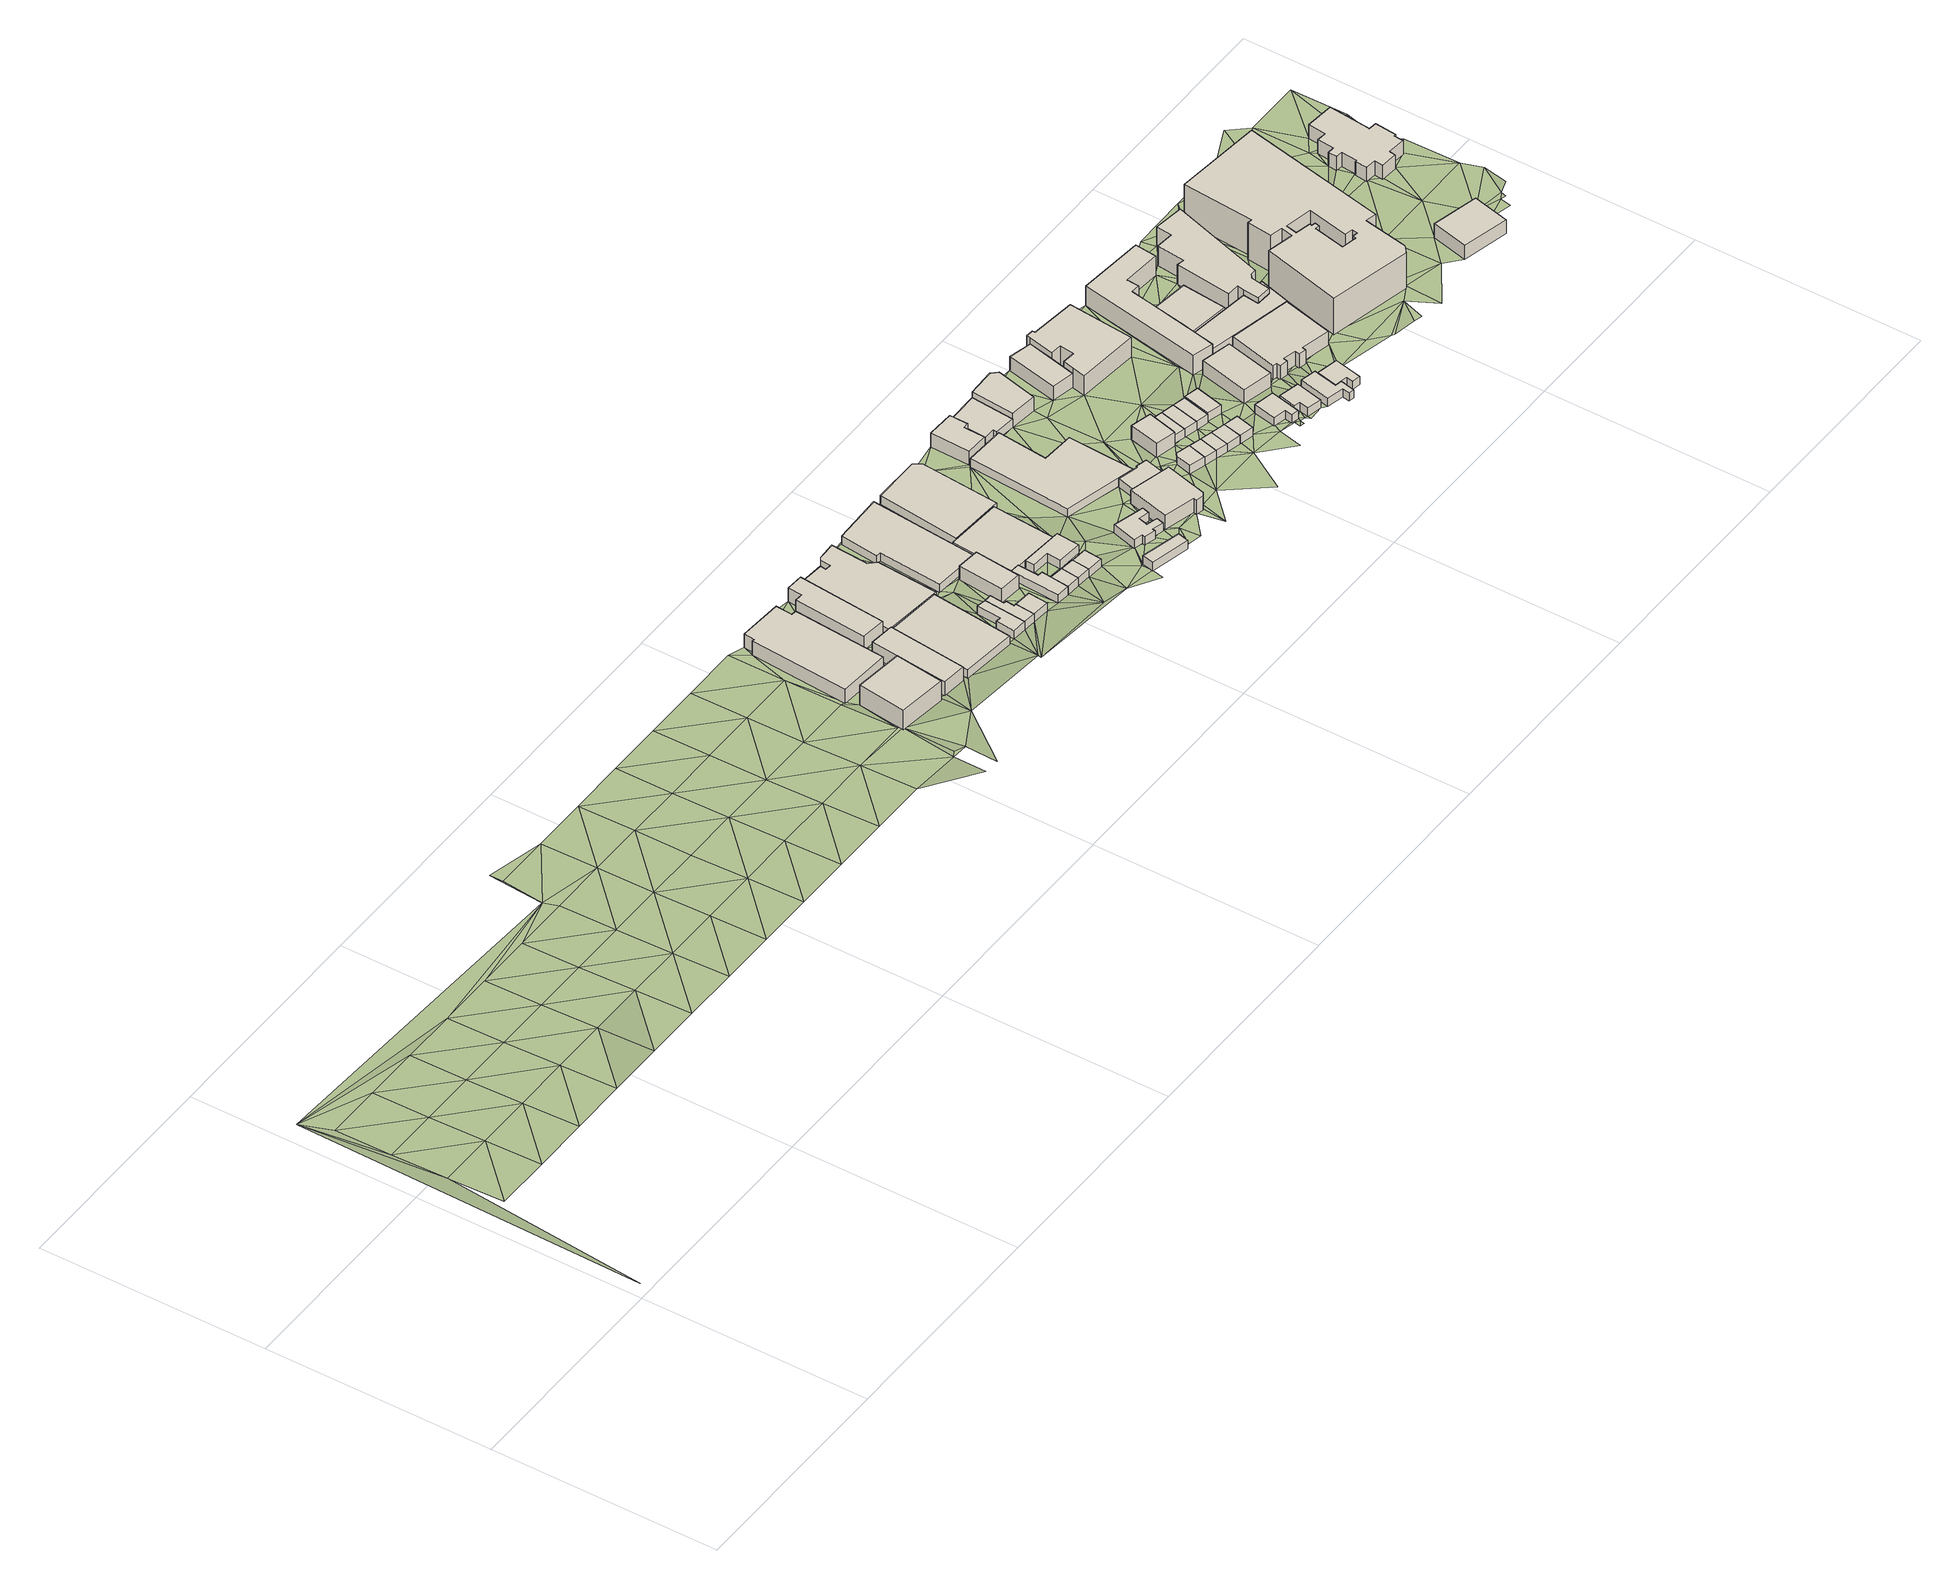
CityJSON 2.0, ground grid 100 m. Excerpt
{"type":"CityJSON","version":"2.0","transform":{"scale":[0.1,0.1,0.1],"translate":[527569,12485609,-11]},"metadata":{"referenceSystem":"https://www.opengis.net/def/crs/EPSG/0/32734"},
"CityObjects":{
"building1":{"type":"Building","attributes":{"building":"manufacture","building:levels":3,"building_height":9.7,"plus_code":"4FRW3CFV+639","ground_height":5.75,"roof_height":15.45},"geometry":[{"type":"Solid","lod":"1","boundaries":[[[[0,1,2,3]],[[1,4,5,2]],[[4,6,7,5]],[[6,0,3,7]],[[3,2,5,7]],[[6,4,1,0]]]]}]},
"building2":{"type":"Building","attributes":{"building":"industrial","building:levels":2,"building_height":6.9,"plus_code":"4FRW3CFV+84R","ground_height":5.29,"roof_height":12.19},"geometry":[{"type":"Solid","lod":"1","boundaries":[[[[8,9,10,11]],[[9,12,13,10]],[[12,14,15,13]],[[14,16,17,15]],[[16,18,19,17]],[[18,20,21,19]],[[20,22,23,21]],[[22,8,11,23]],[[11,10,13,15,17,19,21,23]],[[22,20,18,16,14,12,9,8]]]]}]},
"building3":{"type":"Building","attributes":{"building":"industrial","building:levels":2,"building_height":6.9,"plus_code":"4FRW3CFV+65P","ground_height":5.63,"roof_height":12.53},"geometry":[{"type":"Solid","lod":"1","boundaries":[[[[24,25,26,27]],[[25,28,29,26]],[[28,30,31,29]],[[30,24,27,31]],[[27,26,29,31]],[[30,28,25,24]]]]}]},
"building4":{"type":"Building","attributes":{"building":"industrial","building:levels":2,"building_height":6.9,"plus_code":"4FRW3CFV+96C","ground_height":5.24,"roof_height":12.14},"geometry":[{"type":"Solid","lod":"1","boundaries":[[[[32,33,34,35]],[[33,36,37,34]],[[36,38,39,37]],[[38,40,41,39]],[[40,42,43,41]],[[42,32,35,43]],[[35,34,37,39,41,43]],[[42,40,38,36,33,32]]]]}]},
"building5":{"type":"Building","attributes":{"building":"industrial","building:levels":1,"building_height":4.1,"plus_code":"4FRW3CFV+67F","ground_height":5.61,"roof_height":9.71},"geometry":[{"type":"Solid","lod":"1","boundaries":[[[[44,45,46,47]],[[45,48,49,46]],[[48,50,51,49]],[[50,44,47,51]],[[47,46,49,51]],[[50,48,45,44]]]]}]},
"building6":{"type":"Building","attributes":{"address":"Cornwall Street Woodstock Cape Town","building":"house","building:levels":1,"building_height":4.1,"plus_code":"4FRW3CFV+685","ground_height":6.45,"roof_height":10.55},"geometry":[{"type":"Solid","lod":"1","boundaries":[[[[52,53,54,55]],[[53,56,57,54]],[[56,58,59,57]],[[58,60,61,59]],[[60,62,63,61]],[[62,52,55,63]],[[55,54,57,59,61,63]],[[62,60,58,56,53,52]]]]}]},
"building7":{"type":"Building","attributes":{"building":"industrial","building:levels":1,"building_height":4.1,"plus_code":"4FRW3CFV+87W","ground_height":5.21,"roof_height":9.31},"geometry":[{"type":"Solid","lod":"1","boundaries":[[[[64,65,66,67]],[[65,68,69,66]],[[68,70,71,69]],[[70,72,73,71]],[[72,74,75,73]],[[74,76,77,75]],[[76,78,79,77]],[[78,80,81,79]],[[80,82,83,81]],[[82,84,85,83]],[[84,64,67,85]],[[67,66,69,71,73,75,77,79,81,83,85]],[[84,82,80,78,76,74,72,70,68,65,64]]]]}]},
"building8":{"type":"Building","attributes":{"address":"Cornwall Street Woodstock Cape Town","building":"house","building:levels":1,"building_height":4.1,"plus_code":"4FRW3CFV+59J","ground_height":6.45,"roof_height":10.55},"geometry":[{"type":"Solid","lod":"1","boundaries":[[[[52,86,87,55]],[[86,88,89,87]],[[88,90,91,89]],[[90,92,93,91]],[[92,94,95,93]],[[94,96,97,95]],[[96,53,54,97]],[[53,52,55,54]],[[55,87,89,91,93,95,97,54]],[[53,96,94,92,90,88,86,52]]]]}]},
"building9":{"type":"Building","attributes":{"address":"17 Cornwall Street Woodstock Cape Town","building":"house","building:levels":1,"building_height":4.1,"plus_code":"4FRW3CFV+599","ground_height":6.45,"roof_height":10.55},"geometry":[{"type":"Solid","lod":"1","boundaries":[[[[86,98,99,87]],[[98,100,101,99]],[[100,88,89,101]],[[88,86,87,89]],[[87,99,101,89]],[[88,100,98,86]]]]}]},
"building10":{"type":"Building","attributes":{"building":"industrial","building:levels":2,"building_height":6.9,"plus_code":"4FRW3CFV+6CV","ground_height":5.28,"roof_height":12.18},"geometry":[{"type":"Solid","lod":"1","boundaries":[[[[102,103,104,105]],[[103,106,107,104]],[[106,108,109,107]],[[108,102,105,109]],[[105,104,107,109]],[[108,106,103,102]]]]}]},
"building11":{"type":"Building","attributes":{"address":"21 Cornwall Street Woodstock Cape Town","building":"house","building:levels":1,"building_height":4.1,"plus_code":"4FRW3CFV+5CH","ground_height":6.2,"roof_height":10.3},"geometry":[{"type":"Solid","lod":"1","boundaries":[[[[110,111,112,113]],[[111,114,115,112]],[[114,116,117,115]],[[116,118,119,117]],[[118,120,121,119]],[[120,122,123,121]],[[122,110,113,123]],[[113,112,115,117,119,121,123]],[[122,120,118,116,114,111,110]]]]}]},
"building12":{"type":"Building","attributes":{"address":"23 Cornwall Street Woodstock Cape Town","building":"house","building:levels":1,"building_height":4.1,"plus_code":"4FRW3CFV+5F3","ground_height":6.2,"roof_height":10.3},"geometry":[{"type":"Solid","lod":"1","boundaries":[[[[110,124,125,113]],[[124,126,127,125]],[[126,111,112,127]],[[111,110,113,112]],[[113,125,127,112]],[[111,126,124,110]]]]}]},
"building13":{"type":"Building","attributes":{"building":"industrial","building:levels":1,"building_height":4.1,"plus_code":"4FRW3CFV+8CJ","ground_height":5.16,"roof_height":9.26},"geometry":[{"type":"Solid","lod":"1","boundaries":[[[[128,129,130,131]],[[129,132,133,130]],[[132,134,135,133]],[[134,136,137,135]],[[136,138,139,137]],[[138,128,131,139]],[[131,130,133,135,137,139]],[[138,136,134,132,129,128]]]]}]},
"building14":{"type":"Building","attributes":{"address":"25 Cornwall Street Woodstock Cape Town","building":"house","building:levels":1,"building_height":4.1,"plus_code":"4FRW3CFV+5F5","ground_height":6.2,"roof_height":10.3},"geometry":[{"type":"Solid","lod":"1","boundaries":[[[[124,140,141,125]],[[140,142,143,141]],[[142,126,127,143]],[[126,124,125,127]],[[125,141,143,127]],[[126,142,140,124]]]]}]},
"building15":{"type":"Building","attributes":{"address":"27 Cornwall Street Woodstock Cape Town","building":"house","building:levels":1,"building_height":4.1,"plus_code":"4FRW3CFV+4GW","ground_height":6.02,"roof_height":10.12},"geometry":[{"type":"Solid","lod":"1","boundaries":[[[[144,145,146,147]],[[145,148,149,146]],[[148,150,151,149]],[[150,144,147,151]],[[147,146,149,151]],[[150,148,145,144]]]]}]},
"building16":{"type":"Building","attributes":{"address":"Woodstock Cape Town","building":"house","building:levels":1,"building_height":4.1,"plus_code":"4FRW3CFV+5GP","ground_height":6.02,"roof_height":10.12},"geometry":[{"type":"Solid","lod":"1","boundaries":[[[[152,153,154,155]],[[153,156,157,154]],[[156,158,159,157]],[[158,160,161,159]],[[160,162,163,161]],[[162,152,155,163]],[[155,154,157,159,161,163]],[[162,160,158,156,153,152]]]]}]},
"building17":{"type":"Building","attributes":{"address":"Woodstock","building":"manufacture","building:levels":1,"building_height":4.1,"plus_code":"4FRW3CFV+7F9","ground_height":5.19,"roof_height":9.29},"geometry":[{"type":"Solid","lod":"1","boundaries":[[[[164,165,166,167]],[[165,168,169,166]],[[168,170,171,169]],[[170,164,167,171]],[[167,166,169,171]],[[170,168,165,164]]]]}]},
"building18":{"type":"Building","attributes":{"address":"29 Gympie Street Woodstock Cape Town","building":"house","building:levels":1,"building_height":4.1,"plus_code":"4FRW3CFV+3JF","ground_height":6.57,"roof_height":10.67},"geometry":[{"type":"Solid","lod":"1","boundaries":[[[[172,173,174,175]],[[173,176,177,174]],[[176,178,179,177]],[[178,172,175,179]],[[175,174,177,179]],[[178,176,173,172]]]]}]},
"building19":{"type":"Building","attributes":{"building":"industrial","building:levels":1,"building_height":4.1,"plus_code":"4FRW3CFV+9GF","ground_height":5.06,"roof_height":9.16},"geometry":[{"type":"Solid","lod":"1","boundaries":[[[[180,181,182,183]],[[181,184,185,182]],[[184,186,187,185]],[[186,188,189,187]],[[188,180,183,189]],[[183,182,185,187,189]],[[188,186,184,181,180]]]]}]},
"building20":{"type":"Building","attributes":{"building":"house","building:levels":1,"building_height":4.1,"plus_code":"4FRW3CFV+4JG","ground_height":5.86,"roof_height":9.96},"geometry":[{"type":"Solid","lod":"1","boundaries":[[[[190,191,192,193]],[[191,194,195,192]],[[194,196,197,195]],[[196,198,199,197]],[[198,200,201,199]],[[200,202,203,201]],[[202,204,205,203]],[[204,206,207,205]],[[206,208,209,207]],[[208,210,211,209]],[[210,212,213,211]],[[212,190,193,213]],[[193,192,195,197,199,201,203,205,207,209,211,213]],[[212,210,208,206,204,202,200,198,196,194,191,190]]]]}]},
"building21":{"type":"Building","attributes":{"address":"Woodstock","building":"yes","building:levels":2,"building_height":6.9,"plus_code":"4FRW3CFV+4PF","ground_height":5.86,"roof_height":12.76},"geometry":[{"type":"Solid","lod":"1","boundaries":[[[[214,215,216,217]],[[215,218,219,216]],[[218,220,221,219]],[[220,222,223,221]],[[222,224,225,223]],[[224,226,227,225]],[[226,214,217,227]],[[217,216,219,221,223,225,227]],[[226,224,222,220,218,215,214]]]]}]},
"building22":{"type":"Building","attributes":{"address":"21 Gympie Street Woodstock Cape Town","building":"yes","building:levels":1,"building_height":4.1,"plus_code":"4FRW3CFV+7M9","ground_height":5.02,"roof_height":9.12},"geometry":[{"type":"Solid","lod":"1","boundaries":[[[[228,229,230,231]],[[229,232,233,230]],[[232,234,235,233]],[[234,236,237,235]],[[236,238,239,237]],[[238,228,231,239]],[[231,230,233,235,237,239]],[[238,236,234,232,229,228]]]]}]},
"building23":{"type":"Building","attributes":{"address":"Woodstock","building":"yes","building:levels":1,"building_height":4.1,"plus_code":"4FRW3CFV+5PH","ground_height":5.86,"roof_height":9.96},"geometry":[{"type":"Solid","lod":"1","boundaries":[[[[240,241,242,243]],[[241,244,245,242]],[[244,246,247,245]],[[246,248,249,247]],[[248,250,251,249]],[[250,252,253,251]],[[252,254,255,253]],[[254,240,243,255]],[[243,242,245,247,249,251,253,255]],[[254,252,250,248,246,244,241,240]]]]}]},
"building24":{"type":"Building","attributes":{"address":"22 Albert Road Woodstock Cape Town","building":"yes","building:levels":2,"building_height":6.9,"plus_code":"4FRW3CFV+CM2","ground_height":5.02,"roof_height":11.92},"geometry":[{"type":"Solid","lod":"1","boundaries":[[[[256,257,258,259]],[[257,260,261,258]],[[260,262,263,261]],[[262,264,265,263]],[[264,266,267,265]],[[266,256,259,267]],[[259,258,261,263,265,267]],[[266,264,262,260,257,256]]]]}]},
"building25":{"type":"Building","attributes":{"address":"24 Albert Road Woodstock Cape Town","building":"yes","building:levels":1,"building_height":4.1,"plus_code":"4FRW3CFV+CPF","ground_height":5.02,"roof_height":9.12},"geometry":[{"type":"Solid","lod":"1","boundaries":[[[[268,269,270,271]],[[269,272,273,270]],[[272,274,275,273]],[[274,276,277,275]],[[276,278,279,277]],[[278,268,271,279]],[[271,270,273,275,277,279]],[[278,276,274,272,269,268]]]]}]},
"building26":{"type":"Building","attributes":{"address":"22 Page Street Woodstock Cape Town","building":"house","building:levels":1,"building_height":4.1,"plus_code":"4FRW3CFV+4RV","ground_height":5.89,"roof_height":9.99},"geometry":[{"type":"Solid","lod":"1","boundaries":[[[[280,281,282,283]],[[281,284,285,282]],[[284,286,287,285]],[[286,288,289,287]],[[288,280,283,289]],[[283,282,285,287,289]],[[288,286,284,281,280]]]]}]},
"building27":{"type":"Building","attributes":{"address":"2 William Street Woodstock Cape Town","building":"house","building:levels":1,"building_height":4.1,"plus_code":"4FRW3CFV+4VJ","ground_height":5.83,"roof_height":9.93},"geometry":[{"type":"Solid","lod":"1","boundaries":[[[[290,291,292,293]],[[291,294,295,292]],[[294,296,297,295]],[[296,290,293,297]],[[293,292,295,297]],[[296,294,291,290]]]]}]},
"building28":{"type":"Building","attributes":{"address":"1 William Street Woodstock Cape Town","building":"house","building:levels":2,"building_height":6.9,"plus_code":"4FRW3CFV+6R5","ground_height":5.11,"roof_height":12.01},"geometry":[{"type":"Solid","lod":"1","boundaries":[[[[298,299,300,301]],[[299,302,303,300]],[[302,304,305,303]],[[304,306,307,305]],[[306,298,301,307]],[[301,300,303,305,307]],[[306,304,302,299,298]]]]}]},
"building29":{"type":"Building","attributes":{"address":"4 William Street Woodstock Cape Town","building":"house","building:levels":1,"building_height":4.1,"plus_code":"4FRW3CFV+4VM","ground_height":5.83,"roof_height":9.93},"geometry":[{"type":"Solid","lod":"1","boundaries":[[[[308,309,310,311]],[[309,291,292,310]],[[291,290,293,292]],[[290,308,311,293]],[[311,310,292,293]],[[290,291,309,308]]]]}]},
"building30":{"type":"Building","attributes":{"address":"26 Albert Road Woodstock Cape Town","building":"yes","building:levels":2,"building_height":6.9,"plus_code":"4FRW3CFV+CQ8","ground_height":5.02,"roof_height":11.92},"geometry":[{"type":"Solid","lod":"1","boundaries":[[[[268,278,312,313]],[[278,314,315,312]],[[314,316,317,315]],[[316,318,319,317]],[[318,268,313,319]],[[313,312,315,317,319]],[[318,316,314,278,268]]]]}]},
"building31":{"type":"Building","attributes":{"address":"3 William Street Woodstock Cape Town","building":"house","building:levels":1,"building_height":4.1,"plus_code":"4FRW3CFV+6V3","ground_height":5.11,"roof_height":9.21},"geometry":[{"type":"Solid","lod":"1","boundaries":[[[[299,298,320,321]],[[298,322,323,320]],[[322,324,325,323]],[[324,299,321,325]],[[321,320,323,325]],[[324,322,298,299]]]]}]},
"building32":{"type":"Building","attributes":{"address":"6 William Street Woodstock Cape Town","building":"house","building:levels":1,"building_height":4.1,"plus_code":"4FRW3CFV+4VH","ground_height":5.83,"roof_height":9.93},"geometry":[{"type":"Solid","lod":"1","boundaries":[[[[326,327,328,329]],[[327,309,310,328]],[[309,308,311,310]],[[308,326,329,311]],[[329,328,310,311]],[[308,309,327,326]]]]}]},
"building33":{"type":"Building","attributes":{"address":"5 William Street Woodstock Cape Town","building":"house","building:levels":1,"building_height":4.1,"plus_code":"4FRW3CFV+5VX","ground_height":5.11,"roof_height":9.21},"geometry":[{"type":"Solid","lod":"1","boundaries":[[[[324,322,323,325]],[[322,330,331,323]],[[330,332,333,331]],[[332,324,325,333]],[[325,323,331,333]],[[332,330,322,324]]]]}]},
"building34":{"type":"Building","attributes":{"address":"8 William Street Woodstock Cape Town","building":"house","building:levels":1,"building_height":4.1,"plus_code":"4FRW3CFV+4WG","ground_height":5.83,"roof_height":9.93},"geometry":[{"type":"Solid","lod":"1","boundaries":[[[[327,326,329,328]],[[326,334,335,329]],[[334,336,337,335]],[[336,327,328,337]],[[328,329,335,337]],[[336,334,326,327]]]]}]},
"building35":{"type":"Building","attributes":{"address":"7 William Street Woodstock Cape Town","building":"house","building:levels":1,"building_height":4.1,"plus_code":"4FRW3CFV+5WV","ground_height":5.11,"roof_height":9.21},"geometry":[{"type":"Solid","lod":"1","boundaries":[[[[332,330,331,333]],[[330,338,339,331]],[[338,340,341,339]],[[340,332,333,341]],[[333,331,339,341]],[[340,338,330,332]]]]}]},
"building36":{"type":"Building","attributes":{"address":"Woodstock Gas 32 Albert Road Woodstock Cape Town","building":"retail","building:levels":2,"building_height":6.9,"plus_code":"4FRW3CFV+CV8","ground_height":5.02,"roof_height":11.92},"geometry":[{"type":"Solid","lod":"1","boundaries":[[[[342,343,344,345]],[[343,346,347,344]],[[346,348,349,347]],[[348,350,351,349]],[[350,352,353,351]],[[352,342,345,353]],[[345,344,347,349,351,353]],[[352,350,348,346,343,342]]]]}]},
"building37":{"type":"Building","attributes":{"address":"9 Hercules Street Woodstock Cape Town","building":"house","building:levels":1,"building_height":4.1,"plus_code":"4FRW3CFV+5WQ","ground_height":5.83,"roof_height":9.93},"geometry":[{"type":"Solid","lod":"1","boundaries":[[[[354,355,356,357]],[[355,358,359,356]],[[358,360,361,359]],[[360,354,357,361]],[[357,356,359,361]],[[360,358,355,354]]]]}]},
"building38":{"type":"Building","attributes":{"address":"10 William Street Woodstock Cape Town","building":"house","building:levels":1,"building_height":4.1,"plus_code":"4FRW3CFV+4X5","ground_height":5.92,"roof_height":10.02},"geometry":[{"type":"Solid","lod":"1","boundaries":[[[[362,363,364,365]],[[363,366,367,364]],[[366,368,369,367]],[[368,370,371,369]],[[370,372,373,371]],[[372,362,365,373]],[[365,364,367,369,371,373]],[[372,370,368,366,363,362]]]]}]},
"building39":{"type":"Building","attributes":{"address":"12 William Street Woodstock Cape Town","building":"house","building:levels":1,"building_height":4.1,"plus_code":"4FRW3CFW+32P","ground_height":6.37,"roof_height":10.47},"geometry":[{"type":"Solid","lod":"1","boundaries":[[[[374,375,376,377]],[[375,378,379,376]],[[378,380,381,379]],[[380,382,383,381]],[[382,384,385,383]],[[384,374,377,385]],[[377,376,379,381,383,385]],[[384,382,380,378,375,374]]]]}]},
"building40":{"type":"Building","attributes":{"building":"industrial","building:levels":3,"building_height":9.7,"plus_code":"4FRW3CFV+9XJ","ground_height":5.07,"roof_height":14.77},"geometry":[{"type":"Solid","lod":"1","boundaries":[[[[348,346,386,387]],[[346,388,389,386]],[[388,390,391,389]],[[390,343,392,391]],[[343,342,393,392]],[[342,394,395,393]],[[394,396,397,395]],[[396,398,399,397]],[[398,400,401,399]],[[400,402,403,401]],[[402,404,405,403]],[[404,348,387,405]],[[387,386,389,391,392,393,395,397,399,401,403,405]],[[404,402,400,398,396,394,342,343,390,388,346,348]]]]}]},
"building41":{"type":"Building","attributes":{"address":"15 Hercules Street Woodstock Cape Town","building":"yes","building:levels":2,"building_height":6.9,"plus_code":"4FRW3CFW+52P","ground_height":5.34,"roof_height":12.24},"geometry":[{"type":"Solid","lod":"1","boundaries":[[[[406,407,408,409]],[[407,410,411,408]],[[410,412,413,411]],[[412,406,409,413]],[[409,408,411,413]],[[412,410,407,406]]]]}]},
"building42":{"type":"Building","attributes":{"address":"14 William Street Woodstock Cape Town","building":"house","building:levels":1,"building_height":4.1,"plus_code":"4FRW3CFW+33G","ground_height":6.37,"roof_height":10.47},"geometry":[{"type":"Solid","lod":"1","boundaries":[[[[414,415,416,417]],[[415,418,419,416]],[[418,420,421,419]],[[420,422,423,421]],[[422,424,425,423]],[[424,426,427,425]],[[426,428,429,427]],[[428,430,431,429]],[[430,414,417,431]],[[417,416,419,421,423,425,427,429,431]],[[430,428,426,424,422,420,418,415,414]]]]}]},
"building43":{"type":"Building","attributes":{"address":"16 William Street Woodstock Cape Town","building":"house","building:levels":1,"building_height":4.1,"plus_code":"4FRW3CFW+347","ground_height":6.5,"roof_height":10.6},"geometry":[{"type":"Solid","lod":"1","boundaries":[[[[432,433,434,435]],[[433,436,437,434]],[[436,438,439,437]],[[438,440,441,439]],[[440,442,443,441]],[[442,444,445,443]],[[444,432,435,445]],[[435,434,437,439,441,443,445]],[[444,442,440,438,436,433,432]]]]}]},
"building44":{"type":"Building","attributes":{"address":"Sulaimania Masjied 19 William Street Woodstock Cape Town","building":"mosque","building:levels":2,"amenity":"place_of_worship","building_height":6.9,"plus_code":"4FRW3CFW+548","ground_height":5.35,"roof_height":12.25},"geometry":[{"type":"Solid","lod":"1","boundaries":[[[[446,447,448,449]],[[447,450,451,448]],[[450,452,453,451]],[[452,454,455,453]],[[454,456,457,455]],[[456,458,459,457]],[[458,460,461,459]],[[460,462,463,461]],[[462,464,465,463]],[[464,466,467,465]],[[466,468,469,467]],[[468,446,449,469]],[[449,448,451,453,455,457,459,461,463,465,467,469]],[[468,466,464,462,460,458,456,454,452,450,447,446]]]]}]},
"building45":{"type":"Building","attributes":{"building":"commercial","building:levels":3,"building_height":9.7,"plus_code":"4FRW3CFW+825","ground_height":5.07,"roof_height":14.77},"geometry":[{"type":"Solid","lod":"1","boundaries":[[[[470,471,472,473]],[[471,474,475,472]],[[474,476,477,475]],[[476,478,479,477]],[[478,480,481,479]],[[480,482,483,481]],[[482,484,485,483]],[[484,486,487,485]],[[486,488,489,487]],[[488,490,491,489]],[[490,470,473,491]],[[473,472,475,477,479,481,483,485,487,489,491]],[[490,488,486,484,482,480,478,476,474,471,470]]]]}]},
"building46":{"type":"Building","attributes":{"building":"yes","building:levels":1,"amenity":"parking","building_height":4.1,"plus_code":"4FRW3CFW+843","ground_height":5.23,"roof_height":9.33},"geometry":[{"type":"Solid","lod":"1","boundaries":[[[[492,493,494,495]],[[493,496,497,494]],[[496,498,499,497]],[[498,492,495,499]],[[495,494,497,499]],[[498,496,493,492]]]]}]},
"building47":{"type":"Building","attributes":{"building":"yes","building:levels":2,"building_height":6.9,"plus_code":"4FRW3CFW+64M","ground_height":5.34,"roof_height":12.24},"geometry":[{"type":"Solid","lod":"1","boundaries":[[[[500,501,502,503]],[[501,504,505,502]],[[504,506,507,505]],[[506,508,509,507]],[[508,510,511,509]],[[510,512,513,511]],[[512,514,515,513]],[[514,500,503,515]],[[503,502,505,507,509,511,513,515]],[[514,512,510,508,506,504,501,500]]]]}]},
"building48":{"type":"Building","attributes":{"address":"50 Albert Road Cape Town","building":"commercial","building:levels":3,"building_height":9.7,"plus_code":"4FRW3CFW+862","ground_height":5.12,"roof_height":14.82},"geometry":[{"type":"Solid","lod":"1","boundaries":[[[[516,517,518,519]],[[517,520,521,518]],[[520,522,523,521]],[[522,524,525,523]],[[524,526,527,525]],[[526,528,529,527]],[[528,530,531,529]],[[530,532,533,531]],[[532,534,535,533]],[[534,536,537,535]],[[536,538,539,537]],[[538,540,541,539]],[[540,542,543,541]],[[542,544,545,543]],[[544,516,519,545]],[[519,518,521,523,525,527,529,531,533,535,537,539,541,543,545]],[[544,542,540,538,536,534,532,530,528,526,524,522,520,517,516]]]]}]},
"building49":{"type":"Building","attributes":{"address":"The Woodstock Exchange 66-68 Albert Road Woodstock 7915 Cape Town","building":"commercial","building:levels":6,"operator":"Signatura","building_height":18.1,"plus_code":"4FRW3CFW+69W","ground_height":5.34,"roof_height":23.44},"geometry":[{"type":"Solid","lod":"1","boundaries":[[[[546,547,548,549]],[[547,550,551,548]],[[550,552,553,551]],[[552,554,555,553]],[[554,556,557,555]],[[556,558,559,557]],[[558,560,561,559]],[[560,562,563,561]],[[562,564,565,563]],[[564,566,567,565]],[[566,568,569,567]],[[568,570,571,569]],[[570,546,549,571]],[[572,573,574,575]],[[573,576,577,574]],[[576,578,579,577]],[[578,580,581,579]],[[580,582,583,581]],[[582,584,585,583]],[[584,586,587,585]],[[586,588,589,587]],[[588,590,591,589]],[[590,592,593,591]],[[592,594,595,593]],[[594,596,597,595]],[[596,598,599,597]],[[598,572,575,599]],[[549,548,551,553,555,557,559,561,563,565,567,569,571],[575,574,577,579,581,583,585,587,589,591,593,595,597,599]],[[570,568,566,564,562,560,558,556,554,552,550,547,546],[598,596,594,592,590,588,586,584,582,580,578,576,573,572]]]]}]},
"building50":{"type":"Building","attributes":{"address":"35 William Street Woodstock Cape Town","building":"yes","building:levels":2,"building_height":6.9,"plus_code":"4FRW3CFW+3G7","ground_height":7.12,"roof_height":14.02},"geometry":[{"type":"Solid","lod":"1","boundaries":[[[[600,601,602,603]],[[601,604,605,602]],[[604,606,607,605]],[[606,600,603,607]],[[603,602,605,607]],[[606,604,601,600]]]]}]},
"building51":{"type":"Building","attributes":{"address":"St Mary the Virgin 70 Albert Road Woodstock 7915 Cape Town","building":"church","building:levels":2,"amenity":"place_of_worship","building_height":6.9,"plus_code":"4FRW3CFW+7HW","ground_height":5.74,"roof_height":12.64},"geometry":[{"type":"Solid","lod":"1","boundaries":[[[[608,609,610,611]],[[609,612,613,610]],[[612,614,615,613]],[[614,616,617,615]],[[616,618,619,617]],[[618,620,621,619]],[[620,622,623,621]],[[622,624,625,623]],[[624,626,627,625]],[[626,628,629,627]],[[628,630,631,629]],[[630,632,633,631]],[[632,634,635,633]],[[634,636,637,635]],[[636,638,639,637]],[[638,640,641,639]],[[640,642,643,641]],[[642,644,645,643]],[[644,646,647,645]],[[646,608,611,647]],[[611,610,613,615,617,619,621,623,625,627,629,631,633,635,637,639,641,643,645,647]],[[646,644,642,640,638,636,634,632,630,628,626,624,622,620,618,616,614,612,609,608]]]]}]},
"terrain1":{"type":"TINRelief","geometry":[{"type":"CompositeSurface","lod":"1","boundaries":[[[648,649,650]],[[650,651,652]],[[653,648,650]],[[653,650,652]],[[654,652,651]],[[655,648,653]],[[653,656,655]],[[656,653,652]],[[648,655,657]],[[657,655,656]],[[658,652,654]],[[652,658,656]],[[659,658,654]],[[657,660,648]],[[661,657,656]],[[656,658,661]],[[661,660,657]],[[658,659,662]],[[663,648,660]],[[662,661,658]],[[664,662,659]],[[665,660,661]],[[661,662,665]],[[660,665,663]],[[662,664,666]],[[662,666,665]],[[667,666,664]],[[663,668,648]],[[665,669,663]],[[669,665,666]],[[670,663,669]],[[666,667,671]],[[669,666,671]],[[672,671,667]],[[669,673,670]],[[673,669,671]],[[663,670,668]],[[674,670,673]],[[671,672,675]],[[673,671,675]],[[676,675,672]],[[668,670,674]],[[673,677,674]],[[677,673,675]],[[678,674,677]],[[679,675,676]],[[668,674,678]],[[676,680,679]],[[681,677,675]],[[675,679,681]],[[682,683,668]],[[678,677,684]],[[684,668,678]],[[677,681,684]],[[682,668,685]],[[679,680,686]],[[685,683,682]],[[685,668,684]],[[679,686,681]],[[686,680,687]],[[688,684,681]],[[686,689,681]],[[681,689,688]],[[690,685,684]],[[691,686,687]],[[684,688,690]],[[691,687,692]],[[693,689,686]],[[689,693,688]],[[686,691,693]],[[690,688,694]],[[688,693,694]],[[691,692,695]],[[691,695,693]],[[695,692,696]],[[694,697,690]],[[694,693,698]],[[698,693,695]],[[699,697,694]],[[699,694,698]],[[700,695,696]],[[695,700,698]],[[696,701,700]],[[702,697,699]],[[703,699,698]],[[700,704,698]],[[699,703,702]],[[703,698,704]],[[701,705,700]],[[706,705,701]],[[707,704,700]],[[703,708,702]],[[700,705,709]],[[700,709,707]],[[705,710,711]],[[709,705,711]],[[703,704,712]],[[709,711,710]],[[707,713,704]],[[712,708,703]],[[710,714,715]],[[712,704,713]],[[707,709,4]],[[710,715,709]],[[707,4,713]],[[713,4,716]],[[712,713,716]],[[712,717,708]],[[715,718,709]],[[20,712,716]],[[716,4,719]],[[718,715,720]],[[717,712,20]],[[721,718,720]],[[722,719,4]],[[720,715,723]],[[721,722,718]],[[16,717,20]],[[18,16,20]],[[724,721,720]],[[715,725,723]],[[721,724,722]],[[724,719,722]],[[719,724,726]],[[727,725,715]],[[9,719,726]],[[728,726,724]],[[726,728,9]],[[725,25,723]],[[729,16,14]],[[724,25,728]],[[25,725,48]],[[12,9,14]],[[728,25,730]],[[9,728,731]],[[9,731,14]],[[48,732,25]],[[732,730,25]],[[725,727,733]],[[729,14,734]],[[14,731,734]],[[730,732,82]],[[734,731,735]],[[732,48,45]],[[62,733,727]],[[736,86,727]],[[730,82,33]],[[52,62,727]],[[733,62,60]],[[737,734,33]],[[52,727,86]],[[60,45,733]],[[45,738,732]],[[737,33,82]],[[56,60,58]],[[736,98,86]],[[60,56,45]],[[737,82,80]],[[736,739,98]],[[45,56,740]],[[740,56,53]],[[80,74,737]],[[92,90,88]],[[45,740,738]],[[78,76,80]],[[92,96,94]],[[74,72,737]],[[740,53,96]],[[74,80,76]],[[741,96,92]],[[738,740,742]],[[92,88,100]],[[742,743,738]],[[100,741,92]],[[739,736,744]],[[96,745,740]],[[741,745,96]],[[745,742,740]],[[100,98,122]],[[741,100,746]],[[747,743,742]],[[748,749,743]],[[739,122,98]],[[746,100,122]],[[70,749,748]],[[747,748,743]],[[742,745,750]],[[739,110,122]],[[122,120,746]],[[70,748,751]],[[746,120,752]],[[70,751,753]],[[110,739,124]],[[746,752,106]],[[118,752,120]],[[745,106,750]],[[754,114,111]],[[755,116,114]],[[752,750,106]],[[140,124,739]],[[116,755,118]],[[111,126,754]],[[114,754,755]],[[739,744,140]],[[750,752,168]],[[118,755,756]],[[757,754,126]],[[754,758,755]],[[751,129,753]],[[118,759,752]],[[758,754,757]],[[126,142,757]],[[140,744,760]],[[756,759,118]],[[168,129,750]],[[744,761,762]],[[763,760,744]],[[757,142,158]],[[129,168,764]],[[762,763,744]],[[148,158,142]],[[168,165,764]],[[160,759,756]],[[763,762,765]],[[764,766,129]],[[767,148,760]],[[767,760,763]],[[148,768,158]],[[767,763,765]],[[160,158,768]],[[129,766,769]],[[767,768,148]],[[165,770,764]],[[759,160,771]],[[772,767,765]],[[176,772,765]],[[771,165,759]],[[160,768,773]],[[768,767,774]],[[772,775,767]],[[773,771,160]],[[773,768,774]],[[165,771,770]],[[776,772,176]],[[176,777,776]],[[776,777,778]],[[779,176,780]],[[176,779,777]],[[779,780,781]],[[770,782,181]],[[771,238,770]],[[783,208,784]],[[774,785,773]],[[777,786,787]],[[784,787,783]],[[777,779,786]],[[773,238,771]],[[786,783,787]],[[238,782,770]],[[212,785,774]],[[786,212,783]],[[779,781,788]],[[786,779,789]],[[226,212,786]],[[184,181,790]],[[782,238,181]],[[240,773,785]],[[226,785,212]],[[789,779,788]],[[256,790,181]],[[238,257,181]],[[241,785,226]],[[791,792,788]],[[181,257,256]],[[240,793,773]],[[240,785,241]],[[791,794,792]],[[246,241,226]],[[257,238,260]],[[246,244,241]],[[794,791,795]],[[226,796,246]],[[238,236,260]],[[797,793,240]],[[246,796,798]],[[794,795,288]],[[796,794,288]],[[260,272,262]],[[797,799,793]],[[272,260,236]],[[264,262,272]],[[800,798,796]],[[269,264,272]],[[272,236,276]],[[272,276,274]],[[800,801,798]],[[802,266,264]],[[278,236,234]],[[264,269,802]],[[799,803,793]],[[269,266,802]],[[288,286,796]],[[800,796,286]],[[278,234,804]],[[805,288,795]],[[803,799,801]],[[278,276,236]],[[803,804,793]],[[801,800,806]],[[800,286,284]],[[805,795,807]],[[284,806,800]],[[808,809,795]],[[806,810,801]],[[810,803,801]],[[795,809,807]],[[278,804,811]],[[806,284,812]],[[811,804,803]],[[812,284,281]],[[314,278,811]],[[281,291,812]],[[813,807,809]],[[814,812,815]],[[815,812,291]],[[803,810,816]],[[811,803,394]],[[809,817,813]],[[811,352,314]],[[818,815,291]],[[818,291,309]],[[810,299,816]],[[819,817,809]],[[815,818,820]],[[316,314,352]],[[309,327,818]],[[394,803,816]],[[352,811,394]],[[809,821,822]],[[819,809,822]],[[299,324,816]],[[355,820,818]],[[818,327,355]],[[352,823,316]],[[823,318,316]],[[324,332,816]],[[342,352,394]],[[327,358,355]],[[358,327,336]],[[822,824,819]],[[819,362,336]],[[354,816,332]],[[819,824,362]],[[825,824,822]],[[826,825,822]],[[358,336,827]],[[824,825,828]],[[829,826,830]],[[336,362,827]],[[830,831,829]],[[825,826,832]],[[833,343,390]],[[826,829,832]],[[816,834,394]],[[358,827,835]],[[832,829,836]],[[837,816,354]],[[388,833,390]],[[836,838,384]],[[382,832,836]],[[839,823,840]],[[832,382,380]],[[382,836,384]],[[832,380,378]],[[827,362,841]],[[354,835,842]],[[374,384,838]],[[832,378,841]],[[835,827,410]],[[816,837,834]],[[354,842,837]],[[827,841,843]],[[375,841,378]],[[835,410,842]],[[374,420,844]],[[843,841,375]],[[375,374,844]],[[845,846,398]],[[410,501,842]],[[843,375,847]],[[847,375,844]],[[848,843,847]],[[837,849,834]],[[844,850,847]],[[848,847,851]],[[848,852,843]],[[852,501,410]],[[844,853,850]],[[854,845,398]],[[849,398,834]],[[837,842,488]],[[855,850,853]],[[444,853,432]],[[852,848,450]],[[850,856,857]],[[849,837,488]],[[852,450,501]],[[850,855,856]],[[855,853,858]],[[858,853,444]],[[442,859,444]],[[849,488,398]],[[500,860,861]],[[488,854,398]],[[444,862,858]],[[862,444,859]],[[863,858,862]],[[501,450,864]],[[861,860,865]],[[500,866,860]],[[867,868,492]],[[869,862,859]],[[867,492,870]],[[869,859,871]],[[498,870,492]],[[450,872,864]],[[865,860,866]],[[873,862,869]],[[873,872,862]],[[874,865,866]],[[875,876,867]],[[865,874,498]],[[870,875,867]],[[874,866,877]],[[878,488,879]],[[872,873,864]],[[880,870,498]],[[880,498,874]],[[875,870,880]],[[873,869,881]],[[864,873,882]],[[881,869,871]],[[883,881,871]],[[884,885,886]],[[875,880,887]],[[882,886,864]],[[888,889,884]],[[888,884,886]],[[889,888,890]],[[886,890,888]],[[881,883,891]],[[875,887,536]],[[875,536,879]],[[886,882,890]],[[881,892,873]],[[891,893,881]],[[894,890,882]],[[536,532,879]],[[532,536,895]],[[879,532,896]],[[897,890,894]],[[898,894,882]],[[881,899,892]],[[894,898,900]],[[890,897,901]],[[902,903,904]],[[903,905,904]],[[896,532,901]],[[906,904,905]],[[903,902,907]],[[908,909,910]],[[903,907,905]],[[911,901,897]],[[892,899,912]],[[906,905,913]],[[914,905,907]],[[914,907,915]],[[909,916,917]],[[910,909,918]],[[919,892,912]],[[913,905,918]],[[547,901,911]],[[917,913,918]],[[909,917,918]],[[901,920,896]],[[921,919,922]],[[901,547,920]],[[919,912,923]],[[922,919,923]],[[912,601,600]],[[923,912,600]],[[922,923,924]],[[920,547,925]],[[925,922,924]],[[923,600,926]],[[923,927,924]],[[925,928,920]],[[926,600,929]],[[927,923,926]],[[930,931,929]],[[924,632,925]],[[924,927,932]],[[932,933,924]],[[933,632,924]],[[929,931,934]],[[934,931,935]],[[927,926,936]],[[928,925,937]],[[934,938,929]],[[929,939,926]],[[940,936,926]],[[936,941,927]],[[632,942,925]],[[933,932,943]],[[943,932,944]],[[934,945,938]],[[938,946,929]],[[630,628,632]],[[925,942,947]],[[628,942,632]],[[939,940,926]],[[925,947,937]],[[929,946,939]],[[942,628,626]],[[942,626,624]],[[940,948,949]],[[946,938,950]],[[947,942,624]],[[940,939,948]],[[948,951,952]],[[953,948,939]],[[948,953,951]],[[953,954,951]],[[624,955,947]],[[956,954,957]],[[956,957,958]],[[624,958,955]],[[958,957,955]]]}]}
},
"vertices":[
[3346,902,10],[3372,1114,10],[3372,1114,107],[3346,902,107],[3160,1139,10],[3160,1139,107],[3134,928,10],[3134,928,107],
[3367,1173,6],[3398,1581,6],[3398,1581,75],[3367,1173,75],[3376,1583,6],[3376,1583,75],[3381,1656,6],[3381,1656,75],[3189,1670,6],[3189,1670,75],[3185,1622,6],[3185,1622,75],[3172,1623,6],[3172,1623,75],[3140,1190,6],[3140,1190,75],
[3482,895,9],[3518,1239,9],[3518,1239,78],[3482,895,78],[3410,1250,9],[3410,1250,78],[3374,906,9],[3374,906,78],
[3530,1283,5],[3565,1671,5],[3565,1671,74],[3530,1283,74],[3491,1676,5],[3491,1676,74],[3485,1613,5],[3485,1613,74],[3451,1616,5],[3451,1616,74],[3421,1296,5],[3421,1296,74],
[3744,864,9],[3782,1223,9],[3782,1223,50],[3744,864,50],[3535,1247,9],[3535,1247,50],[3503,889,9],[3503,889,50],
[3834,857,17],[3850,1044,17],[3850,1044,58],[3834,857,58],[3809,1051,17],[3809,1051,58],[3801,943,17],[3801,943,58],[3778,946,17],[3778,946,58],[3771,861,17],[3771,861,58],
[3799,1226,5],[3818,1496,5],[3818,1496,46],[3799,1226,46],[3790,1527,5],[3790,1527,46],[3801,1689,5],[3801,1689,46],[3722,1687,5],[3722,1687,46],[3709,1677,5],[3709,1677,46],[3704,1632,5],[3704,1632,46],[3678,1635,5],[3678,1635,46],[3682,1660,5],[3682,1660,46],[3567,1671,5],[3567,1671,46],[3532,1256,5],[3532,1256,46],
[3889,852,17],[3889,852,58],[3896,938,17],[3896,938,58],[3886,939,17],[3886,939,58],[3889,977,17],[3889,977,58],[3877,978,17],[3877,978,58],[3883,1042,17],[3883,1042,58],
[3966,846,17],[3966,846,58],[3973,932,17],[3973,932,58],
[3921,1017,6],[4019,1008,6],[4019,1008,74],[3921,1017,74],[4039,1208,6],[4039,1208,74],[3941,1218,6],[3941,1218,74],
[4085,833,15],[4094,915,15],[4094,915,56],[4085,833,56],[4098,957,15],[4098,957,56],[4077,959,15],[4077,959,56],[4082,1052,15],[4082,1052,56],[4041,1055,15],[4041,1055,56],[4027,838,15],[4027,838,56],
[4146,828,15],[4146,828,56],[4155,908,15],[4155,908,56],
[4046,1222,4],[4087,1694,4],[4087,1694,45],[4046,1222,45],[3863,1688,4],[3863,1688,45],[3845,1520,4],[3845,1520,45],[3866,1518,4],[3866,1518,45],[3843,1239,4],[3843,1239,45],
[4208,823,15],[4208,823,56],[4216,901,15],[4216,901,56],
[4208,823,13],[4281,817,13],[4281,817,54],[4208,823,54],[4288,895,13],[4288,895,54],[4216,901,13],[4216,901,54],
[4117,1005,13],[4195,999,13],[4195,999,54],[4117,1005,54],[4190,937,13],[4190,937,54],[4300,928,13],[4300,928,54],[4308,1030,13],[4308,1030,54],[4120,1045,13],[4120,1045,54],
[4290,1035,5],[4310,1311,5],[4310,1311,46],[4290,1035,46],[4061,1328,5],[4061,1328,46],[4040,1056,5],[4040,1056,46],
[4365,644,18],[4538,604,18],[4538,604,59],[4365,644,59],[4550,653,18],[4550,653,59],[4376,696,18],[4376,696,59],
[4334,1314,3],[4362,1660,3],[4362,1660,44],[4334,1314,44],[4339,1693,3],[4339,1693,44],[4129,1693,3],[4129,1693,44],[4088,1330,3],[4088,1330,44],
[4466,883,11],[4436,775,11],[4436,775,52],[4466,883,52],[4476,765,11],[4476,765,52],[4472,752,11],[4472,752,52],[4522,739,11],[4522,739,52],[4525,751,11],[4525,751,52],[4574,738,11],[4574,738,52],[4583,771,11],[4583,771,52],[4535,784,11],[4535,784,52],[4546,826,11],[4546,826,52],[4592,814,11],[4592,814,52],[4601,846,11],[4601,846,52],
[4587,737,11],[4722,702,11],[4722,702,80],[4587,737,80],[4719,689,11],[4719,689,80],[4753,680,11],[4753,680,80],[4770,691,11],[4770,691,80],[4817,875,11],[4817,875,80],[4634,921,11],[4634,921,80],
[4452,1078,3],[4767,999,3],[4767,999,44],[4452,1078,44],[4782,1292,3],[4782,1292,44],[4638,1301,3],[4638,1301,44],[4660,1522,3],[4660,1522,44],[4482,1531,3],[4482,1531,44],
[4686,1009,11],[4666,929,11],[4666,929,52],[4686,1009,52],[4733,913,11],[4733,913,52],[4730,899,11],[4730,899,52],[4804,881,11],[4804,881,52],[4829,982,11],[4829,982,52],[4779,994,11],[4779,994,52],[4777,987,11],[4777,987,52],
[4493,1713,3],[4488,1539,3],[4488,1539,72],[4493,1713,72],[4585,1536,3],[4585,1536,72],[4587,1628,3],[4587,1628,72],[4611,1628,3],[4611,1628,72],[4613,1708,3],[4613,1708,72],
[4766,1711,3],[4618,1709,3],[4618,1709,44],[4766,1711,44],[4612,1548,3],[4612,1548,44],[4660,1548,3],[4660,1548,44],[4659,1531,3],[4659,1531,44],[4750,1520,3],[4750,1520,44],
[4960,811,12],[4982,894,12],[4982,894,53],[4960,811,53],[4922,910,12],[4922,910,53],[4908,897,12],[4908,897,53],[4890,830,12],[4890,830,53],
[5015,797,11],[5036,880,11],[5036,880,52],[5015,797,52],[4982,894,11],[4982,894,52],[4960,811,11],[4960,811,52],
[4997,977,4],[5027,1097,4],[5027,1097,73],[4997,977,73],[4937,1120,4],[4937,1120,73],[4905,986,4],[4905,986,73],[4994,966,4],[4994,966,73],
[5068,783,11],[5088,867,11],[5088,867,52],[5068,783,52],
[4750,1520,72],[4766,1711,72],[4869,1507,3],[4869,1507,72],[4912,1688,3],[4912,1688,72],[4888,1714,3],[4888,1714,72],
[4997,977,45],[5027,1097,45],[5055,963,4],[5055,963,45],[5084,1084,4],[5084,1084,45],
[5132,769,11],[5151,852,11],[5151,852,52],[5132,769,52],
[5114,949,4],[5114,949,45],[5142,1072,4],[5142,1072,45],
[5195,754,11],[5195,754,52],[5215,837,11],[5215,837,52],
[5169,936,4],[5169,936,45],[5198,1059,4],[5198,1059,45],
[5055,1459,3],[5066,1506,3],[5066,1506,72],[5055,1459,72],[5080,1569,3],[5080,1569,72],[5105,1680,3],[5105,1680,72],[5004,1703,3],[5004,1703,72],[4956,1480,3],[4956,1480,72],
[5198,1059,11],[5169,936,11],[5169,936,52],[5198,1059,52],[5233,920,11],[5233,920,52],[5262,1044,11],[5262,1044,52],
[5303,818,12],[5282,718,12],[5282,718,53],[5303,818,53],[5338,706,12],[5338,706,53],[5331,674,12],[5331,674,53],[5364,667,12],[5364,667,53],[5393,799,12],[5393,799,53],
[5455,627,16],[5482,746,16],[5482,746,57],[5455,627,57],[5391,767,16],[5391,767,57],[5374,690,16],[5374,690,57],[5400,684,16],[5400,684,57],[5391,641,16],[5391,641,57],
[5080,1569,100],[5105,1680,100],[5129,1564,3],[5129,1564,100],[5122,1500,3],[5122,1500,100],[5066,1506,100],[5055,1459,100],[5043,1399,3],[5043,1399,100],[5315,1372,3],[5315,1372,100],[5341,1660,3],[5341,1660,100],[5142,1683,3],[5142,1683,100],[5142,1695,3],[5142,1695,100],[5109,1698,3],[5109,1698,100],
[5460,852,6],[5509,1068,6],[5509,1068,75],[5460,852,75],[5378,1098,6],[5378,1098,75],[5329,881,6],[5329,881,75],
[5572,719,16],[5576,733,16],[5576,733,57],[5572,719,57],[5507,748,16],[5507,748,57],[5477,610,16],[5477,610,57],[5551,594,16],[5551,594,57],[5545,562,16],[5545,562,57],[5569,557,16],[5569,557,57],[5583,621,16],[5583,621,57],[5553,627,16],[5553,627,57],
[5572,719,18],[5553,627,18],[5553,627,59],[5572,719,59],[5583,621,18],[5583,621,59],[5610,615,18],[5610,615,59],[5604,585,18],[5604,585,59],[5641,578,18],[5641,578,59],[5667,699,18],[5667,699,59],
[5768,802,6],[5820,1021,6],[5820,1021,75],[5768,802,75],[5549,1079,6],[5549,1079,75],[5498,866,6],[5498,866,75],[5516,862,6],[5516,862,75],[5512,845,6],[5512,845,75],[5548,837,6],[5548,837,75],[5552,856,6],[5552,856,75],[5609,842,6],[5609,842,75],[5605,823,6],[5605,823,75],[5637,815,6],[5637,815,75],[5641,831,6],[5641,831,75],
[5450,1103,3],[5472,1212,3],[5472,1212,100],[5450,1103,100],[5477,1240,3],[5477,1240,100],[5513,1429,3],[5513,1429,100],[5526,1509,3],[5526,1509,100],[5566,1507,3],[5566,1507,100],[5570,1560,3],[5570,1560,100],[5738,1547,3],[5738,1547,100],[5748,1641,3],[5748,1641,100],[5457,1669,3],[5457,1669,100],[5359,1127,3],[5359,1127,100],
[5513,1429,5],[5477,1240,5],[5477,1240,46],[5513,1429,46],[5693,1210,5],[5693,1210,46],[5711,1404,5],[5711,1404,46],
[5472,1212,6],[5450,1103,6],[5450,1103,75],[5472,1212,75],[5824,1022,6],[5824,1022,75],[5862,1160,6],[5862,1160,75],[5829,1161,6],[5829,1161,75],[5820,1098,6],[5820,1098,75],[5753,1103,6],[5753,1103,75],[5761,1172,6],[5761,1172,75],
[5761,1172,4],[5753,1103,4],[5753,1103,101],[5761,1172,101],[5820,1098,4],[5820,1098,101],[5829,1161,4],[5829,1161,101],[5833,1185,4],[5833,1185,101],[5848,1197,4],[5848,1197,101],[5875,1196,4],[5875,1196,101],[6003,1614,4],[6003,1614,101],[5872,1632,4],[5872,1632,101],[5865,1562,4],[5865,1562,101],[5788,1570,4],[5788,1570,101],[5774,1447,4],[5774,1447,101],[5742,1453,4],[5742,1453,101],[5712,1206,4],[5712,1206,101],[5767,1203,4],[5767,1203,101],
[6430,1583,6],[6044,1624,6],[6044,1624,187],[6430,1583,187],[6019,1309,6],[6019,1309,187],[5999,1312,6],[5999,1312,187],[5985,1202,6],[5985,1202,187],[6040,1189,6],[6040,1189,187],[6029,1137,6],[6029,1137,187],[5914,1163,6],[5914,1163,187],[5826,817,6],[5826,817,187],[6183,734,6],[6183,734,187],[6214,760,6],[6214,760,187],[6249,955,6],[6249,955,187],[6298,945,6],[6298,945,187],[6062,1183,6],[6181,1157,6],[6181,1157,187],[6062,1183,187],[6142,977,6],[6142,977,187],[6178,969,6],[6178,969,187],[6173,945,6],[6173,945,187],[6151,949,6],[6151,949,187],[6148,934,6],[6148,934,187],[6081,948,6],[6081,948,187],[6110,1086,6],[6110,1086,187],[6129,1082,6],[6129,1082,187],[6134,1104,6],[6134,1104,187],[6117,1108,6],[6117,1108,187],[6119,1118,6],[6119,1118,187],[6051,1133,6],[6051,1133,187],
[6461,795,24],[6423,634,24],[6423,634,93],[6461,795,93],[6626,586,24],[6626,586,93],[6664,747,24],[6664,747,93],
[6710,1133,10],[6713,1160,10],[6713,1160,79],[6710,1133,79],[6791,1153,10],[6791,1153,79],[6795,1195,10],[6795,1195,79],[6804,1194,10],[6804,1194,79],[6813,1289,10],[6813,1289,79],[6778,1293,10],[6778,1293,79],[6796,1479,10],[6796,1479,79],[6671,1491,10],[6671,1491,79],[6663,1413,10],[6663,1413,79],[6621,1417,10],[6621,1417,79],[6614,1344,10],[6614,1344,79],[6585,1346,10],[6585,1346,79],[6582,1307,10],[6582,1307,79],[6612,1305,10],[6612,1305,79],[6605,1235,10],[6605,1235,79],[6599,1236,10],[6599,1236,79],[6594,1182,10],[6594,1182,79],[6640,1177,10],[6640,1177,79],[6636,1140,10],[6636,1140,79],
[85,1583,12],[8,10,67],[131,945,29],[131,695,38],[380,945,28],[131,1195,20],[380,695,36],[131,1445,17],[380,1195,20],[380,1445,16],[629,945,27],[629,695,37],[629,1445,15],[629,1195,19],[878,945,28],[878,1445,13],[878,695,39],[878,1195,19],[1127,945,28],[1127,695,40],[1603,1507,11],[1127,1195,17],[1127,1445,12],[1376,945,27],[1376,695,38],[1376,1195,17],[1376,1445,11],[1625,945,25],[1625,695,35],[1625,1195,15],[1625,1445,11],[1874,945,23],[1874,695,33],[1874,1195,15],[1625,1695,6],[1626,1756,6],[1874,1445,11],[1874,1695,7],[2123,945,22],[2123,695,32],[2123,1445,10],[2123,1195,13],[2123,1695,6],[2372,945,22],[2372,695,31],[2372,1195,13],[2372,1445,9],[2622,945,21],[2622,695,31],[2372,1695,6],[2622,1195,12],[2622,1445,9],[2871,945,22],[2871,695,32],[2622,1695,6],[2871,1445,8],[2871,1195,12],[3094,679,31],[3082,530,41],[3120,945,21],[2871,1695,6],[3134,928,21],[3165,673,31],[3120,695,31],[3120,1445,8],[3120,1195,10],[3152,524,41],[3340,765,30],[3140,1190,10],[3120,1695,6],[3346,902,21],[3367,1173,11],[3374,906,21],[3369,945,21],[3372,1114,11],[3482,895,21],[3410,1250,11],[3503,889,19],[3369,1195,11],[3733,731,28],[3421,1296,11],[3369,1695,6],[3530,1283,9],[3451,1616,6],[3532,1256,9],[3744,864,17],[3491,1676,6],[3485,1613,6],[3731,717,28],[3618,1695,5],[3799,1226,9],[4116,695,23],[3867,1195,9],[3921,1017,17],[3843,1239,9],[3818,1496,6],[4225,667,23],[3941,1218,9],[4019,1008,15],[3866,1518,6],[3845,1520,6],[3790,1527,6],[4046,1222,6],[3863,1688,5],[4040,1056,15],[3867,1695,5],[4116,945,15],[4117,1005,15],[4120,1045,15],[4190,937,15],[4195,999,15],[4290,1035,13],[4281,817,19],[4353,592,19],[4365,644,19],[4366,695,19],[4088,1330,5],[4376,696,19],[4129,1693,4],[4436,775,19],[4366,945,13],[4116,1695,4],[4334,1314,5],[4366,1195,5],[4472,752,19],[4452,1078,5],[4466,883,13],[4476,765,19],[4522,739,18],[4574,738,18],[4525,751,18],[4615,695,18],[4562,617,18],[4623,603,18],[4366,1445,3],[4592,814,18],[4535,784,18],[4615,945,11],[4587,737,18],[4583,771,18],[4719,689,18],[4722,702,18],[4366,1695,3],[4741,573,17],[4753,680,17],[4767,999,12],[4770,691,17],[4864,695,17],[4817,875,12],[4777,987,12],[4804,881,12],[4779,994,12],[4864,945,12],[4829,982,12],[4615,1695,3],[4864,1195,5],[4782,1292,5],[4960,811,17],[4905,986,12],[5015,797,17],[5001,516,21],[5113,695,17],[4937,1120,5],[4864,1445,3],[4994,966,11],[5068,783,17],[4997,977,11],[5055,963,11],[5113,1195,4],[5132,769,17],[5113,945,11],[5195,754,17],[5114,949,11],[5242,577,16],[5265,679,16],[5004,1703,4],[5282,718,16],[5331,674,16],[5337,663,16],[5329,881,12],[5338,706,16],[5355,651,16],[5331,635,16],[5351,631,16],[5364,667,16],[5080,1569,4],[5315,1372,4],[5262,1044,12],[5377,646,16],[5362,1195,6],[5388,624,16],[5109,1698,4],[5105,1680,4],[5393,799,16],[5359,1127,6],[5460,852,12],[5507,748,18],[5142,1695,4],[5142,1683,4],[5512,845,13],[5498,866,13],[5362,1445,4],[5548,837,13],[5516,862,13],[5509,1068,13],[5576,733,18],[5362,1695,3],[5605,823,13],[5609,842,13],[5552,856,13],[5637,815,18],[5675,691,18],[5611,1195,6],[5477,1240,6],[5768,802,18],[5641,831,13],[5824,1022,14],[5693,1210,6],[5761,1172,8],[5566,1507,5],[5526,1509,5],[5860,695,18],[5611,1445,5],[5930,632,18],[5820,1021,14],[5826,817,18],[5712,1206,6],[5738,1547,5],[5570,1560,5],[5767,1203,8],[5611,1695,4],[5748,1641,4],[5742,1453,5],[6109,695,23],[5914,1163,8],[5941,624,18],[5833,1185,8],[5829,1161,8],[5862,1160,8],[5774,1447,5],[5860,1195,8],[5848,1197,8],[5875,1196,8],[6039,603,23],[6183,734,23],[6076,594,23],[5985,1202,14],[5865,1562,5],[5860,1695,4],[5999,1312,14],[6029,1137,14],[6176,572,23],[6040,1189,14],[6003,1614,6],[6148,934,19],[6109,945,19],[6081,948,19],[6142,977,19],[6110,1086,14],[6151,949,19],[6051,1133,14],[6119,1118,14],[6062,1183,14],[6019,1309,14],[6358,695,24],[6129,1082,14],[6178,969,19],[6173,945,19],[6117,1108,14],[6134,1104,14],[6181,1157,14],[6214,760,23],[6109,1695,6],[6249,955,19],[6298,945,19],[6358,945,19],[6358,1195,15],[6430,1583,7],[6607,945,21],[6594,1182,16],[6358,1695,7],[6664,747,26],[6626,586,26],[6664,682,26],[6599,1236,16],[6582,1307,16],[6771,707,27],[6760,658,27],[6636,1140,16],[6539,1776,8],[6802,726,27],[6857,945,22],[6710,1133,16],[6640,1177,16],[6607,1445,10],[6612,1305,16],[6605,1235,16],[6796,701,27],[6886,856,22],[6607,1695,8],[6791,1153,17],[6713,1160,16],[6862,745,27],[6804,1194,17],[6795,1195,17],[6857,1195,17],[6813,1289,17],[6857,1695,9],[6778,1293,17],[6857,1445,12],[6796,1479,12]
]}
